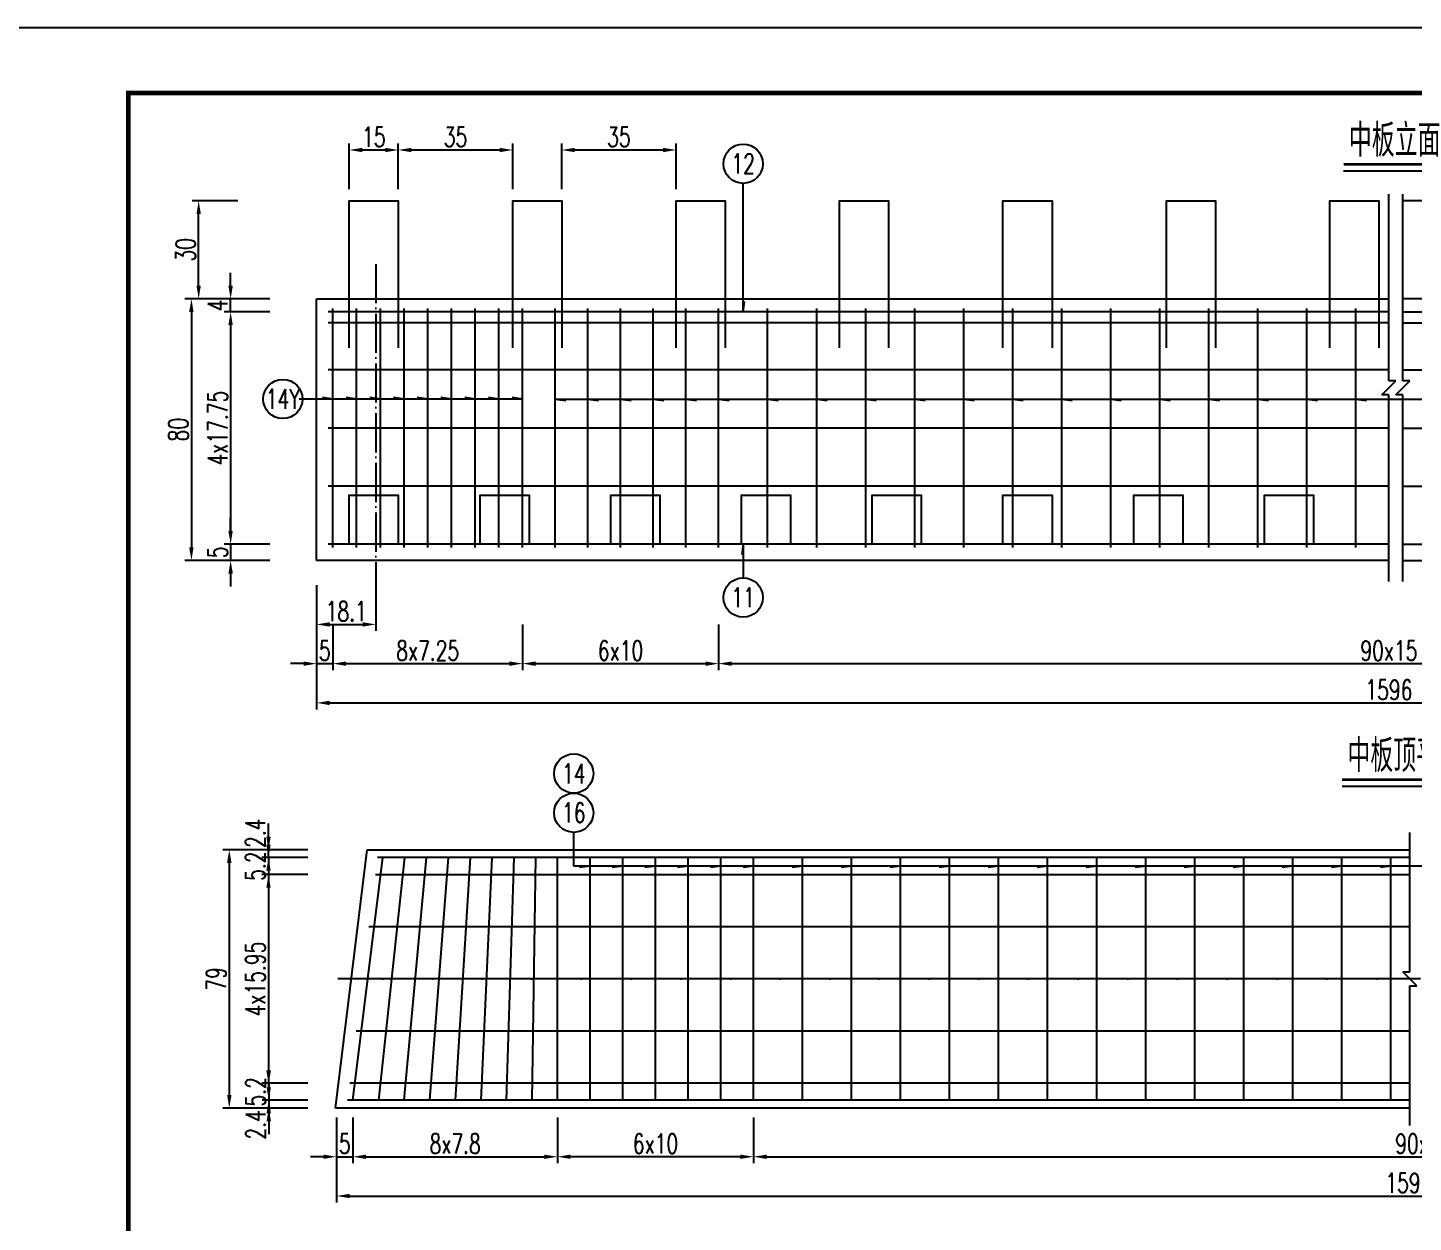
# Model space of a CAD drawing. Header units: millimetres. Extents: x -51 to 12129, y -1309 to -715.
# Drawn here: x 5424.4 to 5636.3, y -897.3 to -714.7 of the extents above; entities that cross this region are included whole.
import ezdxf
from ezdxf.enums import TextEntityAlignment as Align

# ---------------------------------------------------------------- set-up
doc = ezdxf.new("R2010")
doc.units = ezdxf.units.MM
doc.header["$LTSCALE"] = 0.25
doc.linetypes.add('ACAD_ISO04W100', pattern=[30, 24, -3, 0, -3])
for name, color, linetype in [('中心线', 3, 'ACAD_ISO04W100'), ('图框', 7, 'Continuous'), ('文字', 7, 'Continuous'), ('标注', 4, 'Continuous'), ('次轮廓线', 7, 'Continuous'), ('钢筋', 6, 'Continuous')]:
    doc.layers.add(name, color=color, linetype=linetype)
doc.styles.get("Standard").update_dxf_attribs({"font": 'simplex1.shx', "width": 0.7, "bigfont": 'hztxt.shx'})
doc.dimstyles.new('比例：1：20', dxfattribs={"dimscale": 0, "dimtxt": 3, "dimasz": 2, "dimexe": 1, "dimexo": 1, "dimgap": 0.5, "dimtad": 1, "dimdec": 1, "dimlfac": 2, "dimzin": 9, "dimdsep": 46, "dimtxsty": 'Standard', "dimcen": 0.5, "dimclrd": 256, "dimclre": 256, "dimclrt": 256, "dimadec": 1, "dimazin": 2, "dimtfac": 1, "dimtdec": 1, "dimtix": 1, "dimtmove": 2, "dimatfit": 3, "dimfxl": 0, "dimtolj": 1, "dimtzin": 0, "dimlwd": -1, "dimlwe": -1, "dimarcsym": 0})

# ---------------------------------------------------------------- blocks, each defined once
blk = doc.blocks.new('*D394')
at = {"layer": 'Defpoints', "color": 0}
for p in [(5455.41, -756.12), (5470.31, -756.12), (5470.31, -758.12)]:
    blk.add_point(p, dxfattribs=at)
at = {"layer": '标注'}
for p, q in [((5455.41, -754.12), (5455.41, -752.12)), ((5461.41, -756.12), (5454.41, -756.12)), ((5455.41, -758.12), (5455.41, -756.12)), ((5461.41, -758.12), (5454.41, -758.12)), ((5455.41, -760.12), (5455.41, -762.12))]:
    blk.add_line(p, q, dxfattribs=at)
for points in [[(5455.07, -754.12), (5455.74, -754.12), (5455.41, -756.12)], [(5455.07, -760.12), (5455.74, -760.12), (5455.41, -758.12)]]:
    blk.add_solid(points, dxfattribs=at)
at = {"layer": '标注', "insert": (5453.41, -757.12), "char_height": 3, "attachment_point": 5, "rotation": 90}
blk.add_mtext('\\A1;4', dxfattribs=at)
blk = doc.blocks.new('*D319')
at = {"layer": 'Defpoints', "color": 0}
for p in [(5467.45, -756.12), (5449.41, -796.12), (5467.45, -796.12)]:
    blk.add_point(p, dxfattribs=at)
at = {"layer": '标注'}
for p, q in [((5455.41, -756.12), (5448.41, -756.12)), ((5449.41, -758.12), (5449.41, -794.12)), ((5455.41, -796.12), (5448.41, -796.12))]:
    blk.add_line(p, q, dxfattribs=at)
for points in [[(5449.07, -758.12), (5449.74, -758.12), (5449.41, -756.12)], [(5449.07, -794.12), (5449.74, -794.12), (5449.41, -796.12)]]:
    blk.add_solid(points, dxfattribs=at)
at = {"layer": '标注', "insert": (5447.41, -776.12), "char_height": 3, "attachment_point": 5, "rotation": 90}
blk.add_mtext('\\A1;80', dxfattribs=at)
blk = doc.blocks.new('*D395')
at = {"layer": 'Defpoints', "color": 0}
for p in [(5471.06, -758.12), (5455.41, -793.62), (5471.06, -793.62)]:
    blk.add_point(p, dxfattribs=at)
at = {"layer": '标注'}
for p, q in [((5461.41, -758.12), (5454.41, -758.12)), ((5455.41, -760.12), (5455.41, -791.62)), ((5461.41, -793.62), (5454.41, -793.62))]:
    blk.add_line(p, q, dxfattribs=at)
for points in [[(5455.07, -760.12), (5455.74, -760.12), (5455.41, -758.12)], [(5455.07, -791.62), (5455.74, -791.62), (5455.41, -793.62)]]:
    blk.add_solid(points, dxfattribs=at)
at = {"layer": '标注', "insert": (5453.41, -775.87), "char_height": 3, "attachment_point": 5, "rotation": 90}
blk.add_mtext('\\A1;4x17.75', dxfattribs=at)
blk = doc.blocks.new('*D396')
at = {"layer": 'Defpoints', "color": 0}
for p in [(5470.31, -793.62), (5455.41, -796.12), (5470.31, -796.12)]:
    blk.add_point(p, dxfattribs=at)
at = {"layer": '标注'}
for p, q in [((5455.41, -791.62), (5455.41, -789.62)), ((5461.41, -793.62), (5454.41, -793.62)), ((5455.41, -793.62), (5455.41, -796.12)), ((5461.41, -796.12), (5454.41, -796.12)), ((5455.41, -798.12), (5455.41, -800.12))]:
    blk.add_line(p, q, dxfattribs=at)
for points in [[(5455.07, -791.62), (5455.74, -791.62), (5455.41, -793.62)], [(5455.07, -798.12), (5455.74, -798.12), (5455.41, -796.12)]]:
    blk.add_solid(points, dxfattribs=at)
at = {"layer": '标注', "insert": (5453.41, -794.87), "char_height": 3, "attachment_point": 5, "rotation": 90}
blk.add_mtext('\\A1;5', dxfattribs=at)
blk = doc.blocks.new('*D397')
at = {"layer": 'Defpoints', "color": 0}
for p in [(5450.52, -741.12), (5473.56, -741.12), (5468.56, -756.12)]:
    blk.add_point(p, dxfattribs=at)
at = {"layer": '标注'}
for p, q in [((5456.52, -741.12), (5449.52, -741.12)), ((5450.52, -754.12), (5450.52, -743.12)), ((5456.52, -756.12), (5449.52, -756.12))]:
    blk.add_line(p, q, dxfattribs=at)
for points in [[(5450.19, -743.12), (5450.85, -743.12), (5450.52, -741.12)], [(5450.19, -754.12), (5450.85, -754.12), (5450.52, -756.12)]]:
    blk.add_solid(points, dxfattribs=at)
at = {"layer": '标注', "insert": (5448.52, -748.62), "char_height": 3, "attachment_point": 5, "rotation": 90}
blk.add_mtext('\\A1;30', dxfattribs=at)
blk = doc.blocks.new('*D398')
at = {"layer": 'Defpoints', "color": 0}
for p in [(5481.06, -733.35), (5473.56, -741.12), (5481.06, -741.12)]:
    blk.add_point(p, dxfattribs=at)
at = {"layer": '标注'}
for p, q in [((5473.56, -739.35), (5473.56, -732.35)), ((5475.56, -733.35), (5479.06, -733.35)), ((5481.06, -739.35), (5481.06, -732.35))]:
    blk.add_line(p, q, dxfattribs=at)
for points in [[(5475.56, -733.02), (5475.56, -733.69), (5473.56, -733.35)], [(5479.06, -733.02), (5479.06, -733.69), (5481.06, -733.35)]]:
    blk.add_solid(points, dxfattribs=at)
at = {"layer": '标注', "insert": (5477.31, -731.35), "char_height": 3, "attachment_point": 5}
blk.add_mtext('\\A1;15', dxfattribs=at)
blk = doc.blocks.new('*D399')
at = {"layer": 'Defpoints', "color": 0}
for p in [(5498.56, -733.35), (5481.06, -741.12), (5498.56, -741.12)]:
    blk.add_point(p, dxfattribs=at)
at = {"layer": '标注'}
for p, q in [((5481.06, -739.35), (5481.06, -732.35)), ((5483.06, -733.35), (5496.56, -733.35)), ((5498.56, -739.35), (5498.56, -732.35))]:
    blk.add_line(p, q, dxfattribs=at)
for points in [[(5483.06, -733.02), (5483.06, -733.69), (5481.06, -733.35)], [(5496.56, -733.02), (5496.56, -733.69), (5498.56, -733.35)]]:
    blk.add_solid(points, dxfattribs=at)
at = {"layer": '标注', "insert": (5489.81, -731.35), "char_height": 3, "attachment_point": 5}
blk.add_mtext('\\A1;35', dxfattribs=at)
blk = doc.blocks.new('*D400')
at = {"layer": 'Defpoints', "color": 0}
for p in [(5523.56, -733.35), (5506.06, -741.12), (5523.56, -741.12)]:
    blk.add_point(p, dxfattribs=at)
at = {"layer": '标注'}
for p, q in [((5506.06, -739.35), (5506.06, -732.35)), ((5508.06, -733.35), (5521.56, -733.35)), ((5523.56, -739.35), (5523.56, -732.35))]:
    blk.add_line(p, q, dxfattribs=at)
for points in [[(5508.06, -733.02), (5508.06, -733.69), (5506.06, -733.35)], [(5521.56, -733.02), (5521.56, -733.69), (5523.56, -733.35)]]:
    blk.add_solid(points, dxfattribs=at)
at = {"layer": '标注', "insert": (5514.81, -731.35), "char_height": 3, "attachment_point": 5}
blk.add_mtext('\\A1;35', dxfattribs=at)
blk = doc.blocks.new('*D401')
at = {"layer": 'Defpoints', "color": 0}
for p in [(5468.56, -796.12), (5477.63, -796.12), (5477.63, -805.9)]:
    blk.add_point(p, dxfattribs=at)
at = {"layer": '标注'}
for p, q in [((5468.56, -799.9), (5468.56, -806.9)), ((5477.63, -799.9), (5477.63, -806.9)), ((5470.56, -805.9), (5475.63, -805.9))]:
    blk.add_line(p, q, dxfattribs=at)
for points in [[(5470.56, -805.57), (5470.56, -806.24), (5468.56, -805.9)], [(5475.63, -805.57), (5475.63, -806.24), (5477.63, -805.9)]]:
    blk.add_solid(points, dxfattribs=at)
at = {"layer": '标注', "insert": (5473.1, -803.9), "char_height": 3, "attachment_point": 5}
blk.add_mtext('\\A1;18.1', dxfattribs=at)
blk = doc.blocks.new('*D320')
at = {"layer": 'Defpoints', "color": 0}
for p in [(5471.06, -794.18), (5468.56, -796.15), (5471.06, -811.9)]:
    blk.add_point(p, dxfattribs=at)
at = {"layer": '标注'}
for p, q in [((5468.56, -805.9), (5468.56, -812.9)), ((5471.06, -805.9), (5471.06, -812.9)), ((5466.56, -811.9), (5464.56, -811.9)), ((5468.56, -811.9), (5471.06, -811.9)), ((5473.06, -811.9), (5475.06, -811.9))]:
    blk.add_line(p, q, dxfattribs=at)
for points in [[(5466.56, -811.57), (5466.56, -812.24), (5468.56, -811.9)], [(5473.06, -811.57), (5473.06, -812.24), (5471.06, -811.9)]]:
    blk.add_solid(points, dxfattribs=at)
at = {"layer": '标注', "insert": (5469.81, -809.9), "char_height": 3, "attachment_point": 5}
blk.add_mtext('\\A1;5', dxfattribs=at)
blk = doc.blocks.new('*D402')
at = {"layer": 'Defpoints', "color": 0}
for p in [(5471.06, -794.18), (5500.06, -794.15), (5500.06, -811.9)]:
    blk.add_point(p, dxfattribs=at)
at = {"layer": '标注'}
for p, q in [((5471.06, -805.9), (5471.06, -812.9)), ((5500.06, -805.9), (5500.06, -812.9)), ((5473.06, -811.9), (5498.06, -811.9))]:
    blk.add_line(p, q, dxfattribs=at)
for points in [[(5473.06, -811.57), (5473.06, -812.24), (5471.06, -811.9)], [(5498.06, -811.57), (5498.06, -812.24), (5500.06, -811.9)]]:
    blk.add_solid(points, dxfattribs=at)
at = {"layer": '标注', "insert": (5485.56, -809.9), "char_height": 3, "attachment_point": 5}
blk.add_mtext('\\A1;8x7.25', dxfattribs=at)
blk = doc.blocks.new('*D321')
at = {"layer": 'Defpoints', "color": 0}
for p in [(5468.56, -794.13), (5796.63, -794.13), (5796.63, -817.9)]:
    blk.add_point(p, dxfattribs=at)
at = {"layer": '标注'}
for p, q in [((5468.56, -811.9), (5468.56, -818.9)), ((5796.63, -811.9), (5796.63, -818.9)), ((5470.56, -817.9), (5794.63, -817.9))]:
    blk.add_line(p, q, dxfattribs=at)
for points in [[(5470.56, -817.57), (5470.56, -818.24), (5468.56, -817.9)], [(5794.63, -817.57), (5794.63, -818.24), (5796.63, -817.9)]]:
    blk.add_solid(points, dxfattribs=at)
at = {"layer": '标注', "insert": (5632.6, -815.9), "char_height": 3, "attachment_point": 5}
blk.add_mtext('\\A1;1596', dxfattribs=at)
blk = doc.blocks.new('*D322')
at = {"layer": 'Defpoints', "color": 0}
for p in [(5480.21, -840.37), (5455.2, -879.87), (5480.21, -879.87)]:
    blk.add_point(p, dxfattribs=at)
at = {"layer": '标注'}
for p, q in [((5461.2, -840.37), (5454.2, -840.37)), ((5455.2, -842.37), (5455.2, -877.87)), ((5461.2, -879.87), (5454.2, -879.87))]:
    blk.add_line(p, q, dxfattribs=at)
for points in [[(5454.87, -842.37), (5455.54, -842.37), (5455.2, -840.37)], [(5454.87, -877.87), (5455.54, -877.87), (5455.2, -879.87)]]:
    blk.add_solid(points, dxfattribs=at)
at = {"layer": '标注', "insert": (5453.2, -860.12), "char_height": 3, "attachment_point": 5, "rotation": 90}
blk.add_mtext('\\A1;79', dxfattribs=at)
blk = doc.blocks.new('*D323')
at = {"layer": 'Defpoints', "color": 0}
for p in [(5461.2, -840.37), (5482.57, -840.37), (5482.57, -841.57)]:
    blk.add_point(p, dxfattribs=at)
at = {"layer": '标注'}
for p, q in [((5461.2, -838.37), (5461.2, -836.37)), ((5467.2, -840.37), (5460.2, -840.37)), ((5461.2, -841.57), (5461.2, -840.37)), ((5467.2, -841.57), (5460.2, -841.57)), ((5461.2, -843.57), (5461.2, -845.57))]:
    blk.add_line(p, q, dxfattribs=at)
for points in [[(5460.87, -838.37), (5461.54, -838.37), (5461.2, -840.37)], [(5460.87, -843.57), (5461.54, -843.57), (5461.2, -841.57)]]:
    blk.add_solid(points, dxfattribs=at)
at = {"layer": '标注', "insert": (5459.2, -837.84), "char_height": 3, "attachment_point": 5, "rotation": 90}
blk.add_mtext('\\A1;2.4', dxfattribs=at)
blk = doc.blocks.new('*D324')
at = {"layer": 'Defpoints', "color": 0}
for p in [(5482.57, -841.57), (5461.2, -844.17), (5482.57, -844.17)]:
    blk.add_point(p, dxfattribs=at)
at = {"layer": '标注'}
for p, q in [((5461.2, -839.57), (5461.2, -837.57)), ((5467.2, -841.57), (5460.2, -841.57)), ((5461.2, -841.57), (5461.2, -844.17)), ((5467.2, -844.17), (5460.2, -844.17)), ((5461.2, -846.17), (5461.2, -848.17))]:
    blk.add_line(p, q, dxfattribs=at)
for points in [[(5460.87, -839.57), (5461.54, -839.57), (5461.2, -841.57)], [(5460.87, -846.17), (5461.54, -846.17), (5461.2, -844.17)]]:
    blk.add_solid(points, dxfattribs=at)
at = {"layer": '标注', "insert": (5459.2, -842.87), "char_height": 3, "attachment_point": 5, "rotation": 90}
blk.add_mtext('\\A1;5.2', dxfattribs=at)
blk = doc.blocks.new('*D325')
at = {"layer": 'Defpoints', "color": 0}
for p in [(5482.25, -844.17), (5461.2, -876.07), (5482.2, -876.07)]:
    blk.add_point(p, dxfattribs=at)
at = {"layer": '标注'}
for p, q in [((5467.2, -844.17), (5460.2, -844.17)), ((5461.2, -846.17), (5461.2, -874.07)), ((5467.2, -876.07), (5460.2, -876.07))]:
    blk.add_line(p, q, dxfattribs=at)
for points in [[(5460.87, -846.17), (5461.54, -846.17), (5461.2, -844.17)], [(5460.87, -874.07), (5461.54, -874.07), (5461.2, -876.07)]]:
    blk.add_solid(points, dxfattribs=at)
at = {"layer": '标注', "insert": (5459.2, -860.12), "char_height": 3, "attachment_point": 5, "rotation": 90}
blk.add_mtext('\\A1;4x15.95', dxfattribs=at)
blk = doc.blocks.new('*D326')
at = {"layer": 'Defpoints', "color": 0}
for p in [(5478.33, -876.07), (5461.24, -878.67), (5478.33, -878.67)]:
    blk.add_point(p, dxfattribs=at)
at = {"layer": '标注'}
for p, q in [((5461.24, -874.07), (5461.24, -872.07)), ((5467.24, -876.07), (5460.24, -876.07)), ((5461.24, -876.07), (5461.24, -878.67)), ((5467.24, -878.67), (5460.24, -878.67)), ((5461.24, -880.67), (5461.24, -882.67))]:
    blk.add_line(p, q, dxfattribs=at)
for points in [[(5460.91, -874.07), (5461.58, -874.07), (5461.24, -876.07)], [(5460.91, -880.67), (5461.58, -880.67), (5461.24, -878.67)]]:
    blk.add_solid(points, dxfattribs=at)
at = {"layer": '标注', "insert": (5459.24, -877.37), "char_height": 3, "attachment_point": 5, "rotation": 90}
blk.add_mtext('\\A1;5.2', dxfattribs=at)
blk = doc.blocks.new('*D327')
at = {"layer": 'Defpoints', "color": 0}
for p in [(5478.33, -878.67), (5461.24, -879.87), (5478.33, -879.87)]:
    blk.add_point(p, dxfattribs=at)
at = {"layer": '标注'}
for p, q in [((5461.24, -876.67), (5461.24, -874.67)), ((5467.24, -878.67), (5460.24, -878.67)), ((5461.24, -878.67), (5461.24, -879.87)), ((5467.24, -879.87), (5460.24, -879.87)), ((5461.24, -881.87), (5461.24, -883.87))]:
    blk.add_line(p, q, dxfattribs=at)
for points in [[(5460.91, -876.67), (5461.58, -876.67), (5461.24, -878.67)], [(5460.91, -881.87), (5461.58, -881.87), (5461.24, -879.87)]]:
    blk.add_solid(points, dxfattribs=at)
at = {"layer": '标注', "insert": (5459.24, -882.43), "char_height": 3, "attachment_point": 5, "rotation": 90}
blk.add_mtext('\\A1;2.4', dxfattribs=at)
blk = doc.blocks.new('*D328')
at = {"layer": 'Defpoints', "color": 0}
for p in [(5471.62, -873.2), (5474.12, -873.2), (5474.12, -887.31)]:
    blk.add_point(p, dxfattribs=at)
at = {"layer": '标注'}
for p, q in [((5471.62, -881.31), (5471.62, -888.31)), ((5474.12, -881.31), (5474.12, -888.31)), ((5469.62, -887.31), (5467.62, -887.31)), ((5471.62, -887.31), (5474.12, -887.31)), ((5476.12, -887.31), (5478.12, -887.31))]:
    blk.add_line(p, q, dxfattribs=at)
for points in [[(5469.62, -886.98), (5469.62, -887.64), (5471.62, -887.31)], [(5476.12, -886.98), (5476.12, -887.64), (5474.12, -887.31)]]:
    blk.add_solid(points, dxfattribs=at)
at = {"layer": '标注', "insert": (5472.87, -885.31), "char_height": 3, "attachment_point": 5}
blk.add_mtext('\\A1;5', dxfattribs=at)
blk = doc.blocks.new('*D329')
at = {"layer": 'Defpoints', "color": 0}
for p in [(5474.12, -873.2), (5505.4, -873.2), (5505.4, -887.31)]:
    blk.add_point(p, dxfattribs=at)
at = {"layer": '标注'}
for p, q in [((5474.12, -881.31), (5474.12, -888.31)), ((5505.4, -881.31), (5505.4, -888.31)), ((5476.12, -887.31), (5503.4, -887.31))]:
    blk.add_line(p, q, dxfattribs=at)
for points in [[(5476.12, -886.98), (5476.12, -887.64), (5474.12, -887.31)], [(5503.4, -886.98), (5503.4, -887.64), (5505.4, -887.31)]]:
    blk.add_solid(points, dxfattribs=at)
at = {"layer": '标注', "insert": (5489.76, -885.31), "char_height": 3, "attachment_point": 5}
blk.add_mtext('\\A1;8x7.8', dxfattribs=at)
blk = doc.blocks.new('*D330')
at = {"layer": 'Defpoints', "color": 0}
for p in [(5535.4, -870.6), (5740.47, -870.6), (5740.47, -887.31)]:
    blk.add_point(p, dxfattribs=at)
at = {"layer": '标注'}
for p, q in [((5535.4, -881.31), (5535.4, -888.31)), ((5740.47, -881.31), (5740.47, -888.31)), ((5537.4, -887.31), (5738.47, -887.31))]:
    blk.add_line(p, q, dxfattribs=at)
for points in [[(5537.4, -886.98), (5537.4, -887.64), (5535.4, -887.31)], [(5738.47, -886.98), (5738.47, -887.64), (5740.47, -887.31)]]:
    blk.add_solid(points, dxfattribs=at)
at = {"layer": '标注', "insert": (5637.93, -885.31), "char_height": 3, "attachment_point": 5}
blk.add_mtext('\\A1;90x15', dxfattribs=at)
blk = doc.blocks.new('*D333')
at = {"layer": 'Defpoints', "color": 0}
for p in [(5471.62, -871.77), (5799.69, -871.77), (5799.69, -893.31)]:
    blk.add_point(p, dxfattribs=at)
at = {"layer": '标注'}
for p, q in [((5471.62, -887.31), (5471.62, -894.31)), ((5799.69, -887.31), (5799.69, -894.31)), ((5473.62, -893.31), (5797.69, -893.31))]:
    blk.add_line(p, q, dxfattribs=at)
for points in [[(5473.62, -892.98), (5473.62, -893.64), (5471.62, -893.31)], [(5797.69, -892.98), (5797.69, -893.64), (5799.69, -893.31)]]:
    blk.add_solid(points, dxfattribs=at)
at = {"layer": '标注', "insert": (5635.65, -891.31), "char_height": 3, "attachment_point": 5}
blk.add_mtext('\\A1;1596', dxfattribs=at)
blk = doc.blocks.new('*D335')
at = {"layer": 'Defpoints', "color": 0}
for p in [(5505.4, -873.2), (5535.4, -873.2), (5505.4, -887.31)]:
    blk.add_point(p, dxfattribs=at)
at = {"layer": '标注'}
for p, q in [((5505.4, -881.31), (5505.4, -888.31)), ((5535.4, -881.31), (5535.4, -888.31)), ((5533.4, -887.31), (5507.4, -887.31))]:
    blk.add_line(p, q, dxfattribs=at)
for points in [[(5507.4, -886.98), (5507.4, -887.64), (5505.4, -887.31)], [(5533.4, -886.98), (5533.4, -887.64), (5535.4, -887.31)]]:
    blk.add_solid(points, dxfattribs=at)
at = {"layer": '标注', "insert": (5520.4, -885.31), "char_height": 3, "attachment_point": 5}
blk.add_mtext('\\A1;6x10', dxfattribs=at)
blk = doc.blocks.new('*D355')
at = {"layer": 'Defpoints', "color": 0}
for p in [(5530.06, -794.15), (5735.13, -794.15), (5735.13, -811.9)]:
    blk.add_point(p, dxfattribs=at)
at = {"layer": '标注'}
for p, q in [((5530.06, -805.9), (5530.06, -812.9)), ((5735.13, -805.9), (5735.13, -812.9)), ((5532.06, -811.9), (5733.13, -811.9))]:
    blk.add_line(p, q, dxfattribs=at)
for points in [[(5532.06, -811.57), (5532.06, -812.24), (5530.06, -811.9)], [(5733.13, -811.57), (5733.13, -812.24), (5735.13, -811.9)]]:
    blk.add_solid(points, dxfattribs=at)
at = {"layer": '标注', "insert": (5632.6, -809.9), "char_height": 3, "attachment_point": 5}
blk.add_mtext('\\A1;90x15', dxfattribs=at)
blk = doc.blocks.new('*D356')
at = {"layer": 'Defpoints', "color": 0}
for p in [(5500.06, -794.15), (5530.06, -794.15), (5530.06, -811.9)]:
    blk.add_point(p, dxfattribs=at)
at = {"layer": '标注'}
for p, q in [((5500.06, -805.9), (5500.06, -812.9)), ((5530.06, -805.9), (5530.06, -812.9)), ((5502.06, -811.9), (5528.06, -811.9))]:
    blk.add_line(p, q, dxfattribs=at)
for points in [[(5502.06, -811.57), (5502.06, -812.24), (5500.06, -811.9)], [(5528.06, -811.57), (5528.06, -812.24), (5530.06, -811.9)]]:
    blk.add_solid(points, dxfattribs=at)
at = {"layer": '标注', "insert": (5515.06, -809.9), "char_height": 3, "attachment_point": 5}
blk.add_mtext('\\A1;6x10', dxfattribs=at)
blk = doc.blocks.new('123')
at = {"layer": '图框', "color": 2}
blk.add_lwpolyline([(369.33, -1011.65), (369.33, -714.65), (-50.67, -714.65), (-50.67, -1011.65)], close=True, dxfattribs=at)

msp = doc.modelspace()

# ---------------------------------------------------------------- linework, layer by layer
at = {"const_width": 0.7}
msp.add_lwpolyline([(5819.75412, -724.65472), (5439.75412, -724.65472), (5439.75412, -1001.65472), (5819.75412, -1001.65472), (5819.75412, -724.65472)], dxfattribs=at)
at = {"layer": '中心线'}
msp.add_line((5804.63361, -860.12138), (5471.2304, -860.12138), dxfattribs=at)
msp.add_lwpolyline([(5477.63133, -750.78805), (5477.63134, -801.45472)], dxfattribs=at)
at = {"layer": '文字'}
for p, q in [((5625.66139, -736.55049), (5641.30706, -736.55049)), ((5625.43821, -830.64334), (5644.58388, -830.64334))]:
    msp.add_line(p, q, dxfattribs=at)
at = {"layer": '文字', "const_width": 0.4}
for points in [[(5625.66139, -735.55049), (5641.30706, -735.55049)], [(5625.43821, -829.64334), (5644.58388, -829.64334)]]:
    msp.add_lwpolyline(points, dxfattribs=at)
at = {"layer": '标注'}
for p, q in [((5533.81372, -758.1214), (5533.81376, -738.45472)), ((5632.5987, -768.65472), (5632.59868, -740.12138)), ((5634.73203, -768.65473), (5634.73202, -740.12138)), ((5533.81372, -758.1214), (5534.0386, -756.52138)), ((5631.53205, -770.78807), (5633.66537, -768.6547)), ((5633.66537, -768.6547), (5632.5987, -768.65472)), ((5633.66537, -770.78805), (5635.7987, -768.65472)), ((5635.7987, -768.65472), (5634.73203, -768.65473)), ((5500.06374, -771.43387), (5465.89708, -771.4338)), ((5471.06375, -771.43377), (5469.46374, -771.20888)), ((5474.68873, -771.43377), (5473.08873, -771.2089)), ((5478.31375, -771.43379), (5476.71372, -771.20892)), ((5481.93875, -771.43382), (5480.33875, -771.20893)), ((5485.56375, -771.4338), (5483.96372, -771.20895)), ((5489.18875, -771.43384), (5487.58875, -771.20898)), ((5492.81374, -771.43385), (5491.21374, -771.209)), ((5496.43875, -771.43387), (5494.83875, -771.209)), ((5500.06374, -771.43387), (5498.46375, -771.20902)), ((5505.06372, -771.4339), (5506.66373, -771.65875)), ((5505.06372, -771.4339), (5537.56374, -771.4339)), ((5510.06376, -771.4339), (5511.66373, -771.65875)), ((5515.06376, -771.4339), (5516.66374, -771.65874)), ((5520.06375, -771.43388), (5521.66373, -771.65875)), ((5525.06372, -771.43387), (5526.66375, -771.65874)), ((5530.06375, -771.43388), (5531.66373, -771.65874)), ((5537.56374, -771.4339), (5644.69709, -771.43388)), ((5537.56374, -771.4339), (5539.16377, -771.65875)), ((5545.06372, -771.43388), (5546.66372, -771.65874)), ((5552.56374, -771.4339), (5554.16372, -771.65877)), ((5560.06374, -771.43387), (5561.66375, -771.65875)), ((5567.56374, -771.43388), (5569.16374, -771.65877)), ((5575.06375, -771.43388), (5576.66375, -771.65875)), ((5582.56374, -771.43388), (5584.16374, -771.65875)), ((5590.06374, -771.43388), (5591.66375, -771.65874)), ((5597.56372, -771.43388), (5599.16372, -771.65875)), ((5605.06372, -771.4339), (5606.66374, -771.65875)), ((5612.56374, -771.4339), (5614.16374, -771.65875)), ((5620.06374, -771.43388), (5621.66374, -771.65875)), ((5627.56374, -771.43387), (5629.16375, -771.65875)), ((5632.59868, -770.78807), (5631.53205, -770.78807)), ((5632.59865, -799.32138), (5632.59868, -770.78807)), ((5634.73203, -770.78805), (5633.66537, -770.78805)), ((5634.732, -799.3214), (5634.73203, -770.78805)), ((5533.81374, -793.62138), (5533.58885, -795.22138)), ((5533.81374, -793.62138), (5533.81372, -798.78805)), ((5533.81374, -793.62138), (5533.81374, -793.62138)), ((5507.89708, -832.03804), (5507.89708, -832.03804)), ((5507.89704, -842.87138), (5507.89707, -837.70472)), ((5635.79863, -859.05473), (5635.79867, -837.70472)), ((5535.39707, -842.8714), (5507.89704, -842.87138)), ((5510.39707, -842.87138), (5508.79707, -843.09625)), ((5515.39707, -842.8714), (5513.79707, -843.09625)), ((5520.39707, -842.87138), (5518.79707, -843.09627)), ((5525.39707, -842.87138), (5523.79707, -843.09625)), ((5530.39707, -842.87138), (5528.79707, -843.09625)), ((5535.39707, -842.8714), (5533.79707, -843.09625)), ((5632.89707, -842.8714), (5535.39707, -842.8714)), ((5542.89707, -842.87137), (5541.29707, -843.09627)), ((5550.39707, -842.87138), (5548.79707, -843.09625)), ((5557.89707, -842.87138), (5556.29707, -843.09627)), ((5565.39707, -842.87138), (5563.79707, -843.09624)), ((5572.89707, -842.87138), (5571.29707, -843.09625)), ((5580.39707, -842.87138), (5578.79707, -843.09625)), ((5587.89707, -842.87138), (5586.29707, -843.09627)), ((5595.39707, -842.87138), (5593.79707, -843.09624)), ((5602.89706, -842.87138), (5601.29707, -843.09625)), ((5610.39707, -842.87137), (5608.79706, -843.09627)), ((5617.89707, -842.87138), (5616.29709, -843.09625)), ((5625.39707, -842.87137), (5623.79707, -843.09624)), ((5732.96699, -842.87138), (5625.83369, -842.8714)), ((5632.89707, -842.8714), (5631.29707, -843.09624)), ((5636.86532, -861.18807), (5634.73197, -859.05472)), ((5634.73197, -859.05472), (5635.79863, -859.05473)), ((5635.79867, -882.53805), (5635.79863, -861.18805)), ((5635.79863, -861.18805), (5636.86532, -861.18807))]:
    msp.add_line(p, q, dxfattribs=at)
for centre in [(5533.81375, -735.45472), (5463.39708, -771.4338), (5533.81372, -801.78805), (5507.89708, -828.70472), (5507.89708, -834.70472)]:
    msp.add_circle(centre, 3, dxfattribs=at)
at = {"layer": '次轮廓线'}
for p, q in [((5468.56375, -796.12138), (5468.56375, -756.12138)), ((5468.56375, -756.12138), (5632.59867, -756.12138)), ((5796.63359, -756.12138), (5634.732, -756.12138)), ((5632.59867, -796.12138), (5468.56375, -796.12138)), ((5634.73202, -796.12138), (5796.63359, -796.1214)), ((5471.47215, -879.8714), (5476.32203, -840.37137)), ((5476.32203, -840.37137), (5635.79865, -840.37137)), ((5635.79873, -879.87137), (5471.47215, -879.8714))]:
    msp.add_line(p, q, dxfattribs=at)
at = {"layer": '钢筋'}
for p, q in [((5474.11948, -878.6714), (5478.67469, -841.5714)), ((5482.01499, -841.5714), (5478.02918, -878.6714)), ((5481.93888, -878.6714), (5485.35529, -841.5714)), ((5488.69559, -841.5714), (5485.84858, -878.6714)), ((5492.0359, -841.5714), (5489.75828, -878.6714)), ((5495.3762, -841.5714), (5493.66798, -878.6714)), ((5498.7165, -841.5714), (5497.57767, -878.6714)), ((5502.0568, -841.5714), (5501.48737, -878.6714))]:
    msp.add_line(p, q, dxfattribs=at)
for points in [[(5473.56375, -763.6214), (5473.56374, -741.12138), (5481.06375, -741.12138), (5481.06375, -763.62138)], [(5498.56372, -763.6214), (5498.56373, -741.12138), (5506.06371, -741.12138), (5506.06375, -763.6214)], [(5523.56373, -763.62138), (5523.56375, -741.12138), (5531.06376, -741.12138), (5531.06374, -763.62137)], [(5548.56374, -763.6214), (5548.56374, -741.12138), (5556.06374, -741.12138), (5556.06374, -763.6214)], [(5573.56372, -763.62137), (5573.56375, -741.12138), (5581.06372, -741.12138), (5581.06374, -763.62138)], [(5598.56372, -763.62138), (5598.56375, -741.12138), (5606.06375, -741.12138), (5606.06375, -763.62138)], [(5623.56372, -763.6214), (5623.56374, -741.12138), (5631.06374, -741.12138), (5631.06375, -763.62138)], [(5641.63361, -763.62138), (5641.63359, -741.12138), (5634.732, -741.12138)], [(5632.59868, -758.12138), (5470.31371, -758.12137)], [(5471.06374, -794.15472), (5471.06374, -757.58808)], [(5474.68872, -794.15472), (5474.68873, -757.58805)], [(5478.31374, -794.15472), (5478.31375, -757.58805)], [(5481.93875, -794.15472), (5481.93874, -757.58805)], [(5485.56374, -794.15472), (5485.56375, -757.58805)], [(5489.18875, -794.15472), (5489.18872, -757.58805)], [(5492.81374, -794.15472), (5492.81373, -757.58805)], [(5496.43875, -794.15472), (5496.43875, -757.58805)], [(5500.06372, -794.15472), (5500.06375, -757.58805)], [(5505.06375, -794.15473), (5505.06373, -757.58805)], [(5510.06375, -794.15472), (5510.06375, -757.58808)], [(5515.06375, -794.15472), (5515.06376, -757.58805)], [(5520.06374, -794.15472), (5520.06373, -757.58805)], [(5525.06373, -794.1547), (5525.06374, -757.58805)], [(5530.06374, -794.15473), (5530.06376, -757.58805)], [(5537.56374, -794.15472), (5537.56375, -757.58805)], [(5545.06374, -794.1547), (5545.06374, -757.58805)], [(5552.56375, -794.1547), (5552.56372, -757.58805)], [(5560.06372, -794.15473), (5560.06372, -757.58805)], [(5567.56372, -794.15472), (5567.56372, -757.58805)], [(5575.06374, -794.15472), (5575.06374, -757.58805)], [(5582.56375, -794.15472), (5582.56374, -757.58805)], [(5590.06374, -794.1547), (5590.06374, -757.58805)], [(5597.56374, -794.15472), (5597.56374, -757.58805)], [(5605.06374, -794.15472), (5605.06372, -757.58805)], [(5612.56374, -794.15472), (5612.56374, -757.58805)], [(5620.06374, -794.15472), (5620.06375, -757.58805)], [(5627.56374, -794.15472), (5627.56372, -757.58805)], [(5634.732, -758.12138), (5794.88359, -758.12138)], [(5632.59867, -759.79638), (5470.31373, -759.7964)], [(5634.732, -759.79638), (5794.88359, -759.79637)], [(5632.59865, -766.99638), (5470.31375, -766.99637)], [(5634.732, -766.99638), (5794.88359, -766.99637)], [(5632.59865, -775.87138), (5470.31376, -775.87138)], [(5634.732, -775.87138), (5794.88359, -775.87138)], [(5632.59865, -784.74638), (5470.31375, -784.74638)], [(5473.56372, -793.62138), (5473.56373, -786.12138), (5481.06372, -786.12137), (5481.06374, -793.62138)], [(5493.56373, -793.62137), (5493.56375, -786.12138), (5501.06372, -786.12138), (5501.06375, -793.6214)], [(5513.56376, -793.6214), (5513.56376, -786.1214), (5521.06375, -786.12138), (5521.06375, -793.62138)], [(5533.56375, -793.62138), (5533.56373, -786.12137), (5541.06374, -786.12137), (5541.06374, -793.6214)], [(5553.56374, -793.62137), (5553.56374, -786.1214), (5561.06375, -786.12138), (5561.06372, -793.6214)], [(5573.56375, -793.62138), (5573.56374, -786.12138), (5581.06375, -786.12138), (5581.06374, -793.62138)], [(5593.56374, -793.62138), (5593.56375, -786.12138), (5601.06374, -786.12137), (5601.06374, -793.62137)], [(5613.56374, -793.62138), (5613.56374, -786.12137), (5621.06372, -786.12138), (5621.06374, -793.62138)], [(5634.73198, -784.7464), (5794.88359, -784.7464)], [(5632.59867, -793.62137), (5470.31375, -793.62138)], [(5634.732, -793.62138), (5794.88359, -793.62138)], [(5635.79867, -841.57137), (5477.86868, -841.5714)], [(5505.39707, -878.6714), (5505.3971, -841.57138)], [(5510.39707, -878.6714), (5510.39707, -841.57138)], [(5515.39707, -878.6714), (5515.39707, -841.57138)], [(5520.39707, -878.6714), (5520.39707, -841.57138)], [(5525.39707, -878.67138), (5525.39707, -841.57138)], [(5530.39707, -878.6714), (5530.39707, -841.57138)], [(5535.39707, -878.6714), (5535.39707, -841.57138)], [(5542.89707, -878.6714), (5542.89707, -841.57138)], [(5550.39707, -878.6714), (5550.3971, -841.57138)], [(5557.89707, -878.6714), (5557.89707, -841.57137)], [(5565.39707, -878.6714), (5565.39707, -841.57137)], [(5572.89707, -878.6714), (5572.89707, -841.57138)], [(5580.39707, -878.6714), (5580.39707, -841.57138)], [(5587.89707, -878.6714), (5587.89707, -841.57138)], [(5595.39707, -878.6714), (5595.39707, -841.57137)], [(5602.89707, -878.6714), (5602.89707, -841.57138)], [(5610.39707, -878.6714), (5610.39707, -841.57137)], [(5617.89706, -878.67138), (5617.89709, -841.57138)], [(5625.39707, -878.6714), (5625.39706, -841.57138)], [(5632.89707, -878.6714), (5632.89707, -841.5714)], [(5635.79867, -844.17142), (5477.54945, -844.1714)], [(5635.79867, -852.14638), (5476.57026, -852.1464)], [(5635.79867, -860.12138), (5476.39709, -860.1214)], [(5635.79868, -868.09642), (5474.61189, -868.0964)], [(5635.79865, -876.0714), (5473.63271, -876.0714)], [(5635.79867, -878.6714), (5473.31348, -878.6714)]]:
    msp.add_lwpolyline(points, dxfattribs=at)

# ---------------------------------------------------------------- block references
at = {"layer": '标注'}
msp.add_blockref('123', (5460, 0), dxfattribs=at)

# ---------------------------------------------------------------- texts
at = {"layer": '文字', "width": 0.7}
for s, p in [('中板立面', (5633.48439, -731.88034)), ('中板顶平面', (5635.01121, -825.97319))]:
    msp.add_text(s, height=5, dxfattribs=at).set_placement(p, align=Align.MIDDLE_CENTER)
at = {"layer": '标注', "width": 0.7}
for s, p in [('12', (5533.81375, -735.45472)), ('14Y', (5463.39708, -771.4338)), ('11', (5533.81372, -801.78805)), ('14', (5507.89708, -828.70472)), ('16', (5507.89707, -834.70472))]:
    msp.add_text(s, height=3, dxfattribs=at).set_placement(p, align=Align.MIDDLE)

# ---------------------------------------------------------------- dimensions: what is measured, and where the dimension line sits
at = {"layer": '标注'}
for base, p1, p2, picture, middle in [((5481.06375, -733.35389), (5473.56374, -741.12138), (5481.06375, -741.12138), '*D398', (5477.31375, -731.35389)), ((5498.56373, -733.35389), (5481.06375, -741.12138), (5498.56373, -741.12138), '*D399', (5489.81374, -731.35389)), ((5523.56375, -733.35389), (5506.06371, -741.12138), (5523.56375, -741.1214), '*D400', (5514.81373, -731.35389)), ((5471.06375, -811.90243), (5468.56375, -796.14721), (5471.06375, -794.18054), '*D320', (5469.81375, -809.90243)), ((5477.63134, -805.90243), (5468.56375, -796.12138), (5477.63134, -796.12138), '*D401', (5473.09755, -803.90243)), ((5474.11948, -887.3102), (5471.61948, -873.19775), (5474.11948, -873.19775), '*D328', (5472.86948, -885.3102))]:
    dim = msp.add_linear_dim(base=base, p1=p1, p2=p2, dimstyle='比例：1：20', override={"dimscale": 1}, dxfattribs=at)
    dim.commit()
    dim.dimension.update_dxf_attribs({"geometry": picture, "text_midpoint": middle})
for base, p1, p2, picture, middle in [((5450.52001, -741.12138), (5468.56375, -756.12138), (5473.56374, -741.12138), '*D397', (5448.52001, -748.62138)), ((5455.40803, -756.12138), (5470.31371, -758.12137), (5470.31371, -756.12138), '*D394', (5453.40803, -757.12138)), ((5449.40803, -796.12138), (5467.45177, -756.12138), (5467.45177, -796.12138), '*D319', (5447.40803, -776.12138)), ((5455.40803, -796.12138), (5470.31375, -793.62138), (5470.31375, -796.12138), '*D396', (5453.40803, -794.87138)), ((5461.20196, -844.1714), (5482.56719, -841.5714), (5482.56719, -844.1714), '*D324', (5459.20196, -842.8714)), ((5455.20196, -879.8714), (5480.21453, -840.37137), (5480.21454, -879.8714), '*D322', (5453.20196, -860.12138)), ((5461.24329, -878.6714), (5478.33122, -876.0714), (5478.33122, -878.6714), '*D326', (5459.24329, -877.3714))]:
    dim = msp.add_linear_dim(base=base, p1=p1, p2=p2, angle=90, dimstyle='比例：1：20', override={"dimscale": 1}, dxfattribs=at)
    dim.commit()
    dim.dimension.update_dxf_attribs({"geometry": picture, "text_midpoint": middle})
for base, p1, p2, text, picture, middle in [((5455.40803, -793.62138), (5471.06374, -758.12137), (5471.06374, -793.62138), '4x17.75', '*D395', (5453.40803, -775.87138)), ((5461.20196, -876.0714), (5482.24796, -844.1714), (5482.20101, -876.0714), '4x15.95', '*D325', (5459.20196, -860.1214))]:
    dim = msp.add_linear_dim(base=base, p1=p1, p2=p2, angle=90, text=text, dimstyle='比例：1：20', override={"dimscale": 1}, dxfattribs=at)
    dim.commit()
    dim.dimension.update_dxf_attribs({"geometry": picture, "text_midpoint": middle})
for base, p1, p2, text, picture, middle in [((5796.63359, -817.90243), (5468.56375, -794.12897), (5796.63359, -794.12897), '1596', '*D321', (5632.59867, -815.90243)), ((5500.06372, -811.90243), (5471.06375, -794.18054), (5500.06372, -794.15472), '8x7.25', '*D402', (5485.56373, -809.90243)), ((5530.06374, -811.90243), (5500.06372, -794.15472), (5530.06374, -794.15473), '6x10', '*D356', (5515.06373, -809.90243)), ((5735.13363, -811.90243), (5530.06374, -794.15474), (5735.13363, -794.15471), '90x15', '*D355', (5632.59868, -809.90243)), ((5740.467, -887.3102), (5535.39707, -870.59775), (5740.467, -870.59776), '90x15', '*D330', (5637.93204, -885.3102)), ((5799.68935, -893.3102), (5471.61948, -871.77152), (5799.68935, -871.77152), '1596', '*D333', (5635.65442, -891.3102)), ((5505.39707, -887.3102), (5474.11948, -873.19775), (5505.39707, -873.19775), '8x7.8', '*D329', (5489.75828, -885.3102)), ((5505.39707, -887.3102), (5535.39707, -873.19775), (5505.39707, -873.19773), '6x10', '*D335', (5520.39707, -885.3102))]:
    dim = msp.add_linear_dim(base=base, p1=p1, p2=p2, text=text, dimstyle='比例：1：20', override={"dimscale": 1}, dxfattribs=at)
    dim.commit()
    dim.dimension.update_dxf_attribs({"geometry": picture, "text_midpoint": middle})
for base, p1, p2, picture, middle in [((5461.20196, -840.37137), (5482.56719, -841.5714), (5482.56719, -840.37137), '*D323', (5459.20196, -837.8411)), ((5461.24329, -879.8714), (5478.33122, -878.6714), (5478.33122, -879.8714), '*D327', (5459.24329, -882.43483))]:
    dim = msp.add_linear_dim(base=base, p1=p1, p2=p2, angle=90, dimstyle='比例：1：20', override={"dimscale": 1}, dxfattribs=at)
    dim.commit()
    dim.dimension.update_dxf_attribs({"geometry": picture, "text_midpoint": middle, "dimtype": 160})

doc.saveas('drawing.dxf')
